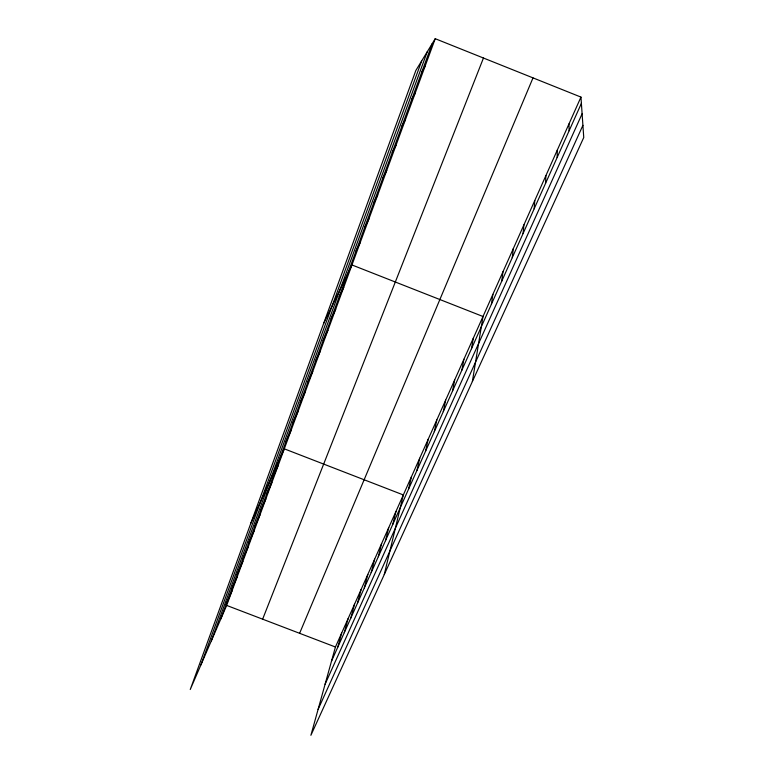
<?xml version="1.0" encoding="UTF-8"?>
<svg xmlns="http://www.w3.org/2000/svg" width="774" height="774" viewBox="0 0 774 774"><rect width="100%" height="100%" fill="white"/><g stroke="black" fill="none" stroke-linecap="round" stroke-linejoin="round"><path stroke-width="1.16" d="M557.174 157.441L557.29 150.098M545.525 183.448L545.902 175.621M534.157 208.816L534.776 200.524M523.069 233.555L523.93 224.837M512.253 257.694L513.326 248.57M501.697 281.262L502.984 271.742M491.393 304.269L492.874 294.381M472.372 381.534L482.995 316.498L351.967 264.96L323.696 323.348M471.492 348.697L473.349 338.122M461.875 370.146L463.907 359.262M452.49 391.112L454.677 379.928M443.299 411.613L445.65 400.148M434.32 431.66L436.826 419.924M425.536 451.271L428.177 439.284M416.944 470.457L419.721 458.227M408.527 489.226L411.439 476.774M384.272 574.54L403.331 494.944L284.3 448.833L250.863 523.195M392.815 524.308L395.959 511.45M385.481 540.687L388.722 527.645M378.283 556.748L381.63 543.541M371.22 572.508L374.664 559.147M364.293 587.979L367.824 574.463M357.491 603.159L361.11 589.498M350.816 618.068L354.521 604.262M344.256 632.697L348.048 618.765M337.822 647.064L341.682 633.006M580.955 97.098L335.432 647.006L310.896 735.3L583.751 137.511L580.955 97.098L435.23 38.7L415.87 70.424L190.249 689.508L226.676 605.423L435.23 38.7M200.93 664.856L421.704 60.865M211.312 640.891L427.248 51.781M220.832 618.91L432.231 43.625M262.638 619.171L483.46 58.031M299.615 633.306L533.005 77.884M231.61 589.575L237.376 576.349M226.172 604.378L231.977 591.017M237.154 574.492L242.872 561.411M248.541 543.493L254.162 530.732M242.794 559.138L248.464 546.212M254.404 527.558L259.967 514.962M260.374 511.314L265.879 498.891M266.459 494.75L271.906 482.521M272.661 477.868L278.04 465.842M331.495 661.18L581.39 103.377M285.945 441.712L291.188 430.121M325.08 684.255L582.106 113.778M318.085 709.419L582.909 125.34M293.056 422.352L298.222 411.013M300.322 402.577L305.401 391.489M307.752 382.356L312.744 371.549M315.357 361.681L320.243 351.164M323.116 340.541L327.915 330.334M331.069 318.917L335.752 309.029M339.196 296.79L343.772 287.241M356.04 250.969L360.365 242.156M364.757 227.227L368.946 218.819M373.697 202.914L377.741 194.922M382.849 178.001L386.748 170.454M392.234 152.459L395.969 145.386M401.851 126.288L405.421 119.699M411.72 99.44L415.116 93.373M421.84 71.895L425.042 66.38M226.676 605.423L335.432 647.006M568.977 123.937L569.122 130.758"/></g></svg>
